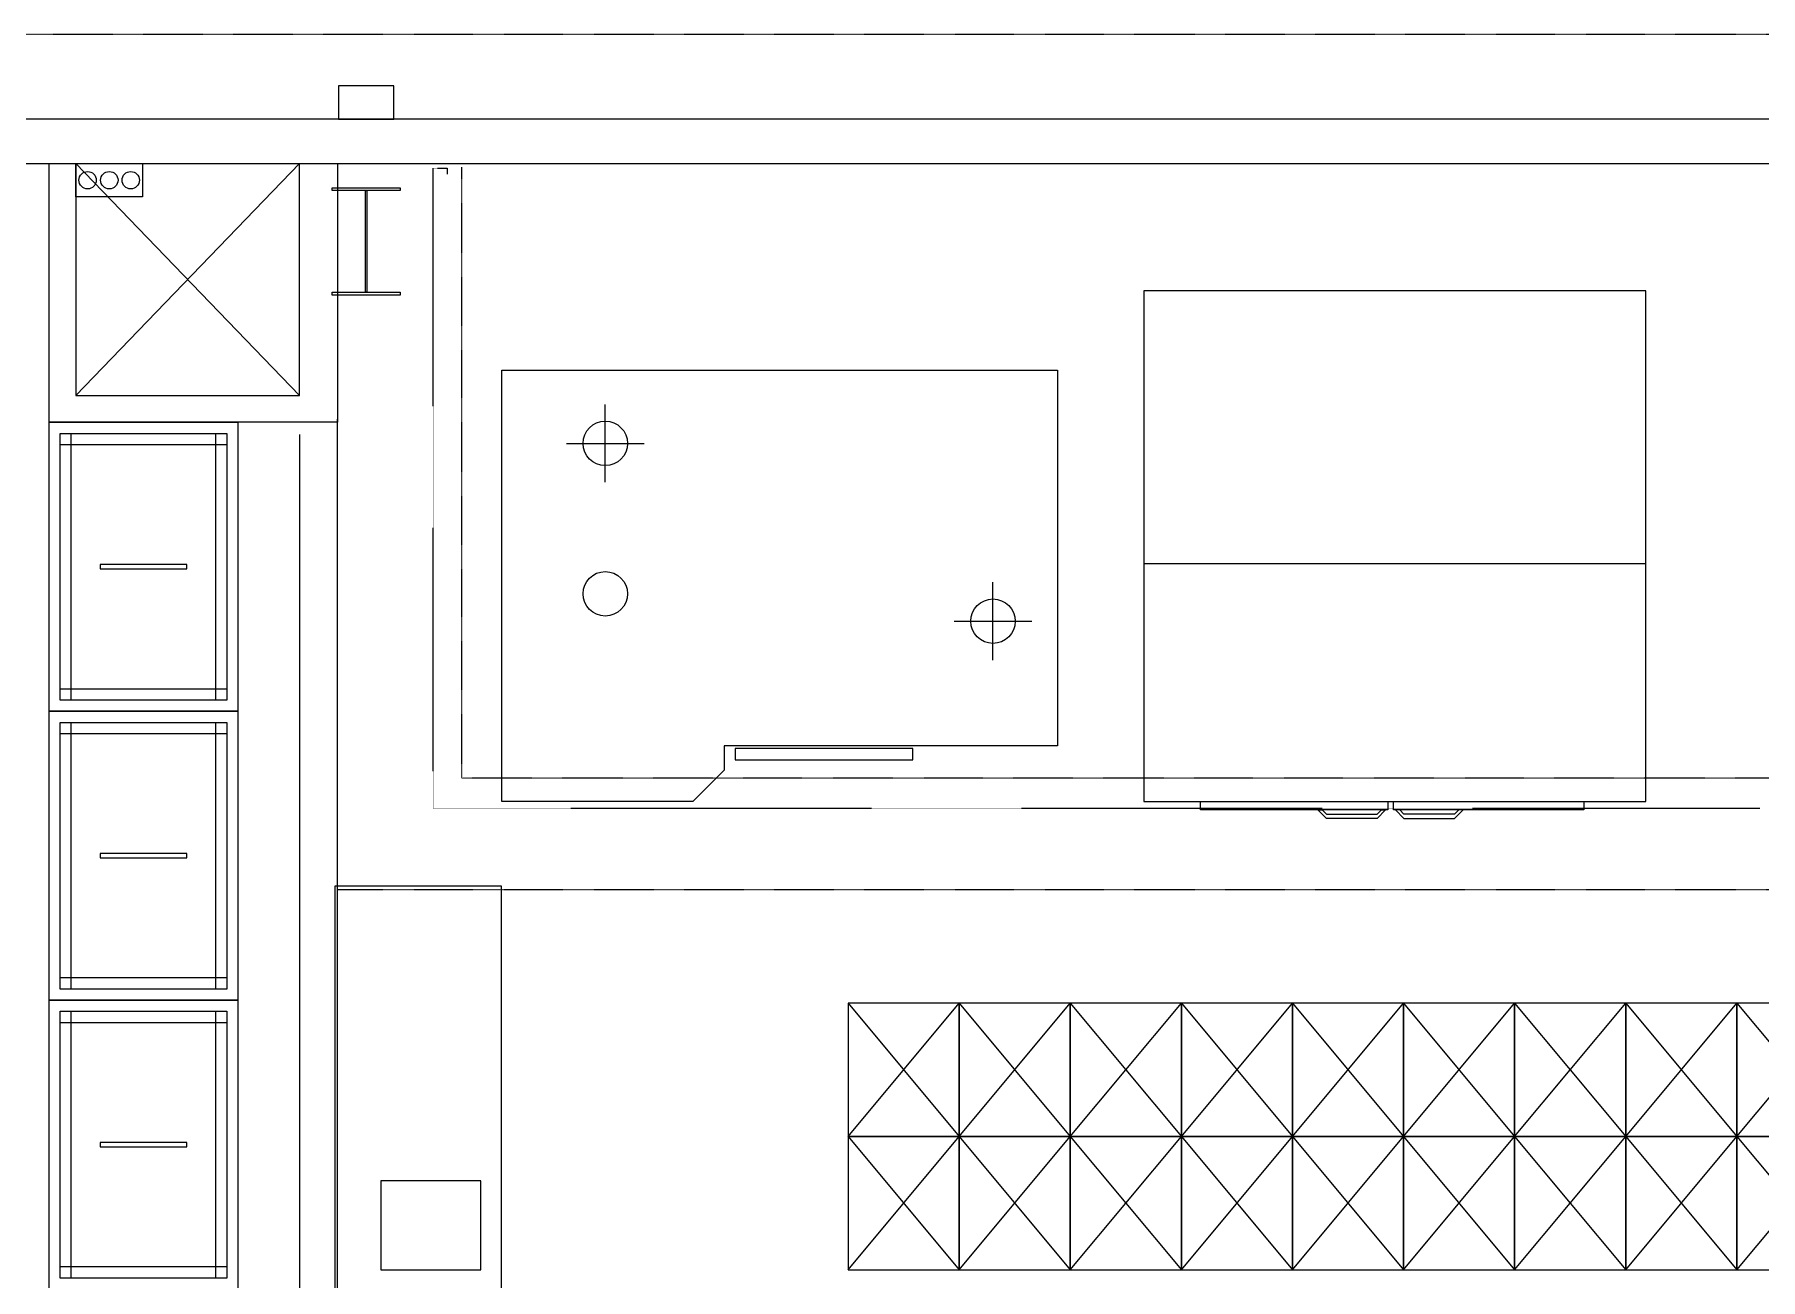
# Model space of a CAD drawing. Header units: millimetres. Extents: x -155 to 94595, y -3153 to 63413.
# Drawn here: x 71902 to 79670, y 57277 to 62877 of the extents above; entities that cross this region are included whole.
import ezdxf

# ---------------------------------------------------------------- set-up
doc = ezdxf.new("R2010")
doc.units = ezdxf.units.MM
for name, pattern in [('REFERENCIA CAMPECHE$0$Ca-mx-xgroc$0$DASHED2', [0.375, 0.25, -0.125]), ('REFERENCIA CAMPECHE$0$Ca-mx-xgroc$0$HIDDEN2', [0.1875, 0.125, -0.0625]), ('REFERENCIA CAMPECHE$0$SO-BASE1$0$HIDDEN2', [0.1875, 0.125, -0.0625]), ('TRATTEGGIATA2', [0.375, 0.25, -0.125])]:
    doc.linetypes.add(name, pattern=pattern)
for name, color, linetype in [('2', 193, 'Continuous'), ('4', 251, 'Continuous'), ('5', 1, 'TRATTEGGIATA2'), ('int', 185, 'Continuous'), ('section', 2, 'Continuous'), ('wall', 5, 'Continuous')]:
    doc.layers.add(name, color=color, linetype=linetype)

msp = doc.modelspace()

# ---------------------------------------------------------------- linework, layer by layer
at = {"layer": '2'}
for p, q in [((71967.26, 59832.994), (71967.26, 61132.994)), ((71967.26, 61132.994), (72817.26, 61132.994)), ((72017.26, 59882.994), (72017.26, 61082.994)), ((72017.26, 61082.994), (72767.26, 61082.994)), ((72067.26, 59882.994), (72067.26, 61082.994)), ((72717.26, 61082.994), (72717.26, 59882.994)), ((72767.26, 61082.994), (72767.26, 59882.994)), ((72817.26, 61132.994), (72817.26, 59832.994)), ((72017.26, 61032.994), (72767.26, 61032.994)), ((72587.641, 60492.671), (72196.879, 60492.671)), ((72196.879, 60492.671), (72196.879, 60473.317)), ((72196.879, 60473.317), (72587.641, 60473.317)), ((72587.641, 60473.317), (72587.641, 60492.671)), ((72767.26, 59932.994), (72017.26, 59932.994)), ((71967.26, 58532.994), (71967.26, 59832.994)), ((71967.26, 59832.994), (72817.26, 59832.994)), ((72817.26, 59832.994), (71967.26, 59832.994)), ((72767.26, 59882.994), (72017.26, 59882.994)), ((72817.26, 59832.994), (72817.26, 58532.994)), ((72017.26, 58582.994), (72017.26, 59782.994)), ((72017.26, 59782.994), (72767.26, 59782.994)), ((72067.26, 58582.994), (72067.26, 59782.994)), ((72717.26, 59782.994), (72717.26, 58582.994)), ((72767.26, 59782.994), (72767.26, 58582.994)), ((72017.26, 59732.994), (72767.26, 59732.994)), ((72587.641, 59192.671), (72196.879, 59192.671)), ((72196.879, 59192.671), (72196.879, 59173.317)), ((72196.879, 59173.317), (72587.641, 59173.317)), ((72587.641, 59173.317), (72587.641, 59192.671)), ((72767.26, 58632.994), (72017.26, 58632.994)), ((72767.26, 58582.994), (72017.26, 58582.994)), ((71967.26, 57232.994), (71967.26, 58532.994)), ((71967.26, 58532.994), (72817.26, 58532.994)), ((72817.26, 58532.994), (71967.26, 58532.994)), ((72817.26, 58532.994), (72817.26, 57232.994)), ((72017.26, 57282.994), (72017.26, 58482.994)), ((72017.26, 58482.994), (72767.26, 58482.994)), ((72017.26, 58432.994), (72767.26, 58432.994)), ((72067.26, 57282.994), (72067.26, 58482.994)), ((72717.26, 58482.994), (72717.26, 57282.994)), ((72767.26, 58482.994), (72767.26, 57282.994)), ((72587.641, 57892.671), (72196.879, 57892.671)), ((72196.879, 57892.671), (72196.879, 57873.317)), ((72587.641, 57873.317), (72587.641, 57892.671)), ((72196.879, 57873.317), (72587.641, 57873.317)), ((72767.26, 57332.994), (72017.26, 57332.994)), ((72767.26, 57282.994), (72017.26, 57282.994))]:
    msp.add_line(p, q, dxfattribs=at)
at = {"layer": '4'}
msp.add_lwpolyline([(73269.86, 62496.989), (73519.86, 62496.989), (73519.86, 62646.989), (73269.86, 62646.989)], close=True, dxfattribs=at)
at = {"layer": '5', "linetype": 'REFERENCIA CAMPECHE$0$SO-BASE1$0$HIDDEN2'}
msp.add_line((94584.86, 62877.489), (204.86, 62877.489), dxfattribs=at)
at = {"layer": 'int'}
for p, q in [((72087.497, 61252.994), (73095.097, 62296.989)), ((73095.097, 61252.994), (72087.497, 62296.988)), ((79154.594, 61724.893), (76894.594, 61724.893)), ((76894.594, 61724.893), (76894.594, 59426.991)), ((79154.594, 59426.991), (79154.594, 61724.893)), ((74005.962, 61367.989), (76505.962, 61367.991)), ((74005.962, 59426.989), (74005.962, 61367.989)), ((76505.962, 61367.991), (76505.962, 59677.991)), ((73265.097, 44976.989), (73265.097, 61147.314)), ((74470.963, 60862.992), (74470.963, 61212.987)), ((73095.097, 44976.989), (73096.87, 61077.311)), ((74295.966, 61037.989), (74645.96, 61037.989)), ((76894.594, 60497.073), (79154.594, 60497.073)), ((76215.963, 60062.991), (76215.963, 60412.986)), ((76040.966, 60237.989), (76390.961, 60237.989)), ((76505.962, 59677.991), (75005.96, 59677.99)), ((75005.96, 59677.99), (75005.96, 59568.506)), ((75855.146, 59665.02), (75055.146, 59665.02)), ((75055.146, 59665.02), (75055.146, 59615.021)), ((75855.146, 59615.021), (75855.146, 59665.02)), ((75055.146, 59615.021), (75855.146, 59615.021)), ((75005.96, 59568.506), (74864.443, 59426.989)), ((74864.443, 59426.989), (74005.962, 59426.989)), ((76894.594, 59426.991), (79154.594, 59426.991)), ((77149.847, 59388.914), (77149.847, 59426.991)), ((77993.629, 59388.914), (77149.847, 59388.914)), ((77716.499, 59350.863), (77678.433, 59388.914)), ((77678.433, 59388.914), (77697.466, 59388.914)), ((77697.466, 59388.914), (77716.499, 59369.876)), ((77716.499, 59369.876), (77944.891, 59369.876)), ((77944.891, 59350.863), (77716.499, 59350.863)), ((77982.958, 59388.914), (77944.891, 59350.863)), ((77944.891, 59369.876), (77963.924, 59388.914)), ((77963.924, 59388.914), (77982.958, 59388.914)), ((77993.629, 59426.991), (77993.629, 59388.914)), ((78019.003, 59388.914), (78019.003, 59426.991)), ((78875.478, 59388.914), (78019.003, 59388.914)), ((78027.327, 59388.914), (78065.386, 59350.863)), ((78046.353, 59388.914), (78027.327, 59388.914)), ((78065.386, 59369.876), (78046.353, 59388.914)), ((78293.778, 59369.876), (78065.386, 59369.876)), ((78065.386, 59350.863), (78293.778, 59350.863)), ((78293.778, 59350.863), (78331.844, 59388.914)), ((78312.811, 59388.914), (78293.778, 59369.876)), ((78331.844, 59388.914), (78312.811, 59388.914)), ((78875.478, 59426.991), (78875.478, 59388.914)), ((73253.299, 59046.697), (73253.299, 57217.897)), ((74003.299, 59046.697), (73253.299, 59046.697)), ((74003.299, 57217.897), (74003.299, 59046.697)), ((75563.85, 57920.146), (76063.85, 58520.146)), ((75563.85, 58520.146), (76063.85, 57920.146)), ((76063.85, 58520.146), (75563.85, 58520.146)), ((75563.85, 58520.146), (75563.85, 57920.146)), ((76063.85, 57920.146), (76563.85, 58520.146)), ((76063.85, 58520.146), (76563.85, 57920.146)), ((76563.85, 58520.146), (76063.85, 58520.146)), ((76063.85, 58520.146), (76063.85, 57920.146)), ((76063.85, 57920.146), (76063.85, 58520.146)), ((76563.85, 57920.146), (77063.85, 58520.146)), ((76563.85, 58520.146), (77063.85, 57920.146)), ((77063.85, 58520.146), (76563.85, 58520.146)), ((76563.85, 58520.146), (76563.85, 57920.146)), ((76563.85, 57920.146), (76563.85, 58520.146)), ((77063.85, 57920.146), (77063.85, 58520.146)), ((77063.85, 57920.146), (77563.85, 58520.146)), ((77063.85, 58520.146), (77563.85, 57920.146)), ((77563.85, 58520.146), (77063.85, 58520.146)), ((77063.85, 58520.146), (77063.85, 57920.146)), ((77563.85, 57920.146), (78063.85, 58520.146)), ((77563.85, 58520.146), (78063.85, 57920.146)), ((78063.85, 58520.146), (77563.85, 58520.146)), ((77563.85, 58520.146), (77563.85, 57920.146)), ((77563.85, 57920.146), (77563.85, 58520.146)), ((78063.85, 57920.146), (78563.85, 58520.146)), ((78063.85, 58520.146), (78563.85, 57920.146)), ((78563.85, 58520.146), (78063.85, 58520.146)), ((78063.85, 58520.146), (78063.85, 57920.146)), ((78063.85, 57920.146), (78063.85, 58520.146)), ((78563.85, 57920.146), (79063.85, 58520.146)), ((78563.85, 58520.146), (79063.85, 57920.146)), ((79063.85, 58520.146), (78563.85, 58520.146)), ((78563.85, 58520.146), (78563.85, 57920.146)), ((78563.85, 57920.146), (78563.85, 58520.146)), ((79063.85, 57920.146), (79063.85, 58520.146)), ((79063.85, 57920.146), (79563.85, 58520.146)), ((79063.85, 58520.146), (79563.85, 57920.146)), ((79563.85, 58520.146), (79063.85, 58520.146)), ((79063.85, 58520.146), (79063.85, 57920.146)), ((79563.85, 57920.146), (80063.85, 58520.146)), ((79563.85, 58520.146), (80063.85, 57920.146)), ((80063.85, 58520.146), (79563.85, 58520.146)), ((79563.85, 58520.146), (79563.85, 57920.146)), ((79563.85, 57920.146), (79563.85, 58520.146)), ((75563.85, 57920.146), (76063.85, 57920.146)), ((76063.85, 57920.146), (75563.85, 57920.146)), ((75563.85, 57920.146), (75563.85, 57320.146)), ((75563.85, 57920.146), (76063.85, 57320.146)), ((75563.85, 57320.146), (76063.85, 57920.146)), ((76063.85, 57920.146), (76563.85, 57920.146)), ((76063.85, 57320.146), (76063.85, 57920.146)), ((76563.85, 57920.146), (76063.85, 57920.146)), ((76063.85, 57920.146), (76063.85, 57320.146)), ((76063.85, 57920.146), (76563.85, 57320.146)), ((76063.85, 57320.146), (76563.85, 57920.146)), ((76563.85, 57920.146), (77063.85, 57920.146)), ((77063.85, 57920.146), (76563.85, 57920.146)), ((76563.85, 57920.146), (76563.85, 57320.146)), ((76563.85, 57920.146), (77063.85, 57320.146)), ((76563.85, 57320.146), (77063.85, 57920.146)), ((76563.85, 57320.146), (76563.85, 57920.146)), ((77063.85, 57320.146), (77063.85, 57920.146)), ((77063.85, 57920.146), (77563.85, 57920.146)), ((77563.85, 57920.146), (77063.85, 57920.146)), ((77063.85, 57920.146), (77063.85, 57320.146)), ((77063.85, 57920.146), (77563.85, 57320.146)), ((77063.85, 57320.146), (77563.85, 57920.146)), ((77563.85, 57920.146), (78063.85, 57920.146)), ((78063.85, 57920.146), (77563.85, 57920.146)), ((77563.85, 57920.146), (77563.85, 57320.146)), ((77563.85, 57920.146), (78063.85, 57320.146)), ((77563.85, 57320.146), (78063.85, 57920.146)), ((77563.85, 57320.146), (77563.85, 57920.146)), ((78063.85, 57920.146), (78563.85, 57920.146)), ((78063.85, 57320.146), (78063.85, 57920.146)), ((78563.85, 57920.146), (78063.85, 57920.146)), ((78063.85, 57920.146), (78063.85, 57320.146)), ((78063.85, 57920.146), (78563.85, 57320.146)), ((78063.85, 57320.146), (78563.85, 57920.146)), ((78563.85, 57920.146), (79063.85, 57920.146)), ((79063.85, 57920.146), (78563.85, 57920.146)), ((78563.85, 57920.146), (78563.85, 57320.146)), ((78563.85, 57920.146), (79063.85, 57320.146)), ((78563.85, 57320.146), (79063.85, 57920.146)), ((78563.85, 57320.146), (78563.85, 57920.146)), ((79063.85, 57320.146), (79063.85, 57920.146)), ((79063.85, 57920.146), (79563.85, 57920.146)), ((79563.85, 57920.146), (79063.85, 57920.146)), ((79063.85, 57920.146), (79063.85, 57320.146)), ((79063.85, 57920.146), (79563.85, 57320.146)), ((79063.85, 57320.146), (79563.85, 57920.146)), ((79563.85, 57920.146), (80063.85, 57920.146)), ((80063.85, 57920.146), (79563.85, 57920.146)), ((79563.85, 57920.146), (79563.85, 57320.146)), ((79563.85, 57920.146), (80063.85, 57320.146)), ((79563.85, 57320.146), (80063.85, 57920.146)), ((79563.85, 57320.146), (79563.85, 57920.146)), ((73911.365, 57720.039), (73461.365, 57720.039)), ((73461.365, 57720.039), (73461.365, 57320.039)), ((73911.365, 57320.039), (73911.365, 57720.039)), ((73461.365, 57320.039), (73911.365, 57320.039)), ((75563.85, 57320.146), (76063.85, 57320.146)), ((76063.85, 57320.146), (76563.85, 57320.146)), ((76563.85, 57320.146), (77063.85, 57320.146)), ((77063.85, 57320.146), (77563.85, 57320.146)), ((77563.85, 57320.146), (78063.85, 57320.146)), ((78063.85, 57320.146), (78563.85, 57320.146)), ((78563.85, 57320.146), (79063.85, 57320.146)), ((79063.85, 57320.146), (79563.85, 57320.146)), ((79563.85, 57320.146), (80063.85, 57320.146))]:
    msp.add_line(p, q, dxfattribs=at)
at = {"layer": 'int', "linetype": 'REFERENCIA CAMPECHE$0$Ca-mx-xgroc$0$DASHED2'}
for p, q in [((73695.905, 59395.522), (73695.905, 62276.87)), ((73695.905, 62276.87), (73759.202, 62276.87)), ((73759.202, 62276.87), (73759.202, 62249.99)), ((79667.766, 59395.522), (73695.905, 59395.522))]:
    msp.add_line(p, q, dxfattribs=at)
at = {"layer": 'int', "linetype": 'REFERENCIA CAMPECHE$0$Ca-mx-xgroc$0$HIDDEN2'}
for p, q in [((73825.905, 59531.164), (73825.905, 62281.164)), ((84047.859, 59531.164), (73825.905, 59531.164)), ((73264.86, 59031.164), (84047.859, 59031.164))]:
    msp.add_line(p, q, dxfattribs=at)
at = {"layer": 'int'}
for centre in [(74470.963, 61037.989), (74470.963, 60361.42), (76215.963, 60237.989)]:
    msp.add_circle(centre, 100, dxfattribs=at)
at = {"layer": 'section'}
for centre in [(72140.999, 62222.238), (72238.73, 62222.238), (72335.145, 62222.238)]:
    msp.add_circle(centre, 39.068, dxfattribs=at)
at = {"layer": 'wall'}
for points in [[(47717.266, 62496.989), (47717.266, 62296.989), (94344.86, 62296.989), (94344.86, 19996.989), (93634.06, 19997.566), (93634.06, 19796.989), (94544.86, 19796.989), (94544.86, 62496.989)], [(73095.097, 62296.989), (73265.097, 62296.989), (73265.097, 61132.994), (71967.497, 61132.994), (71967.497, 62296.989), (72087.497, 62296.989), (72087.497, 61252.994), (73095.097, 61252.994)], [(72087.497, 62296.989), (72387.497, 62296.989), (72387.495, 62146.976), (72087.497, 62146.989)], [(73242.36, 62188.489), (73547.36, 62188.489), (73547.36, 62175.489), (73242.36, 62175.489)], [(73391.86, 61718.489), (73391.86, 62175.489), (73397.86, 62175.489), (73397.86, 61718.489)], [(73242.36, 61718.489), (73547.36, 61718.489), (73547.36, 61705.489), (73242.36, 61705.489)]]:
    msp.add_lwpolyline(points, close=True, dxfattribs=at)

doc.saveas('drawing.dxf')
